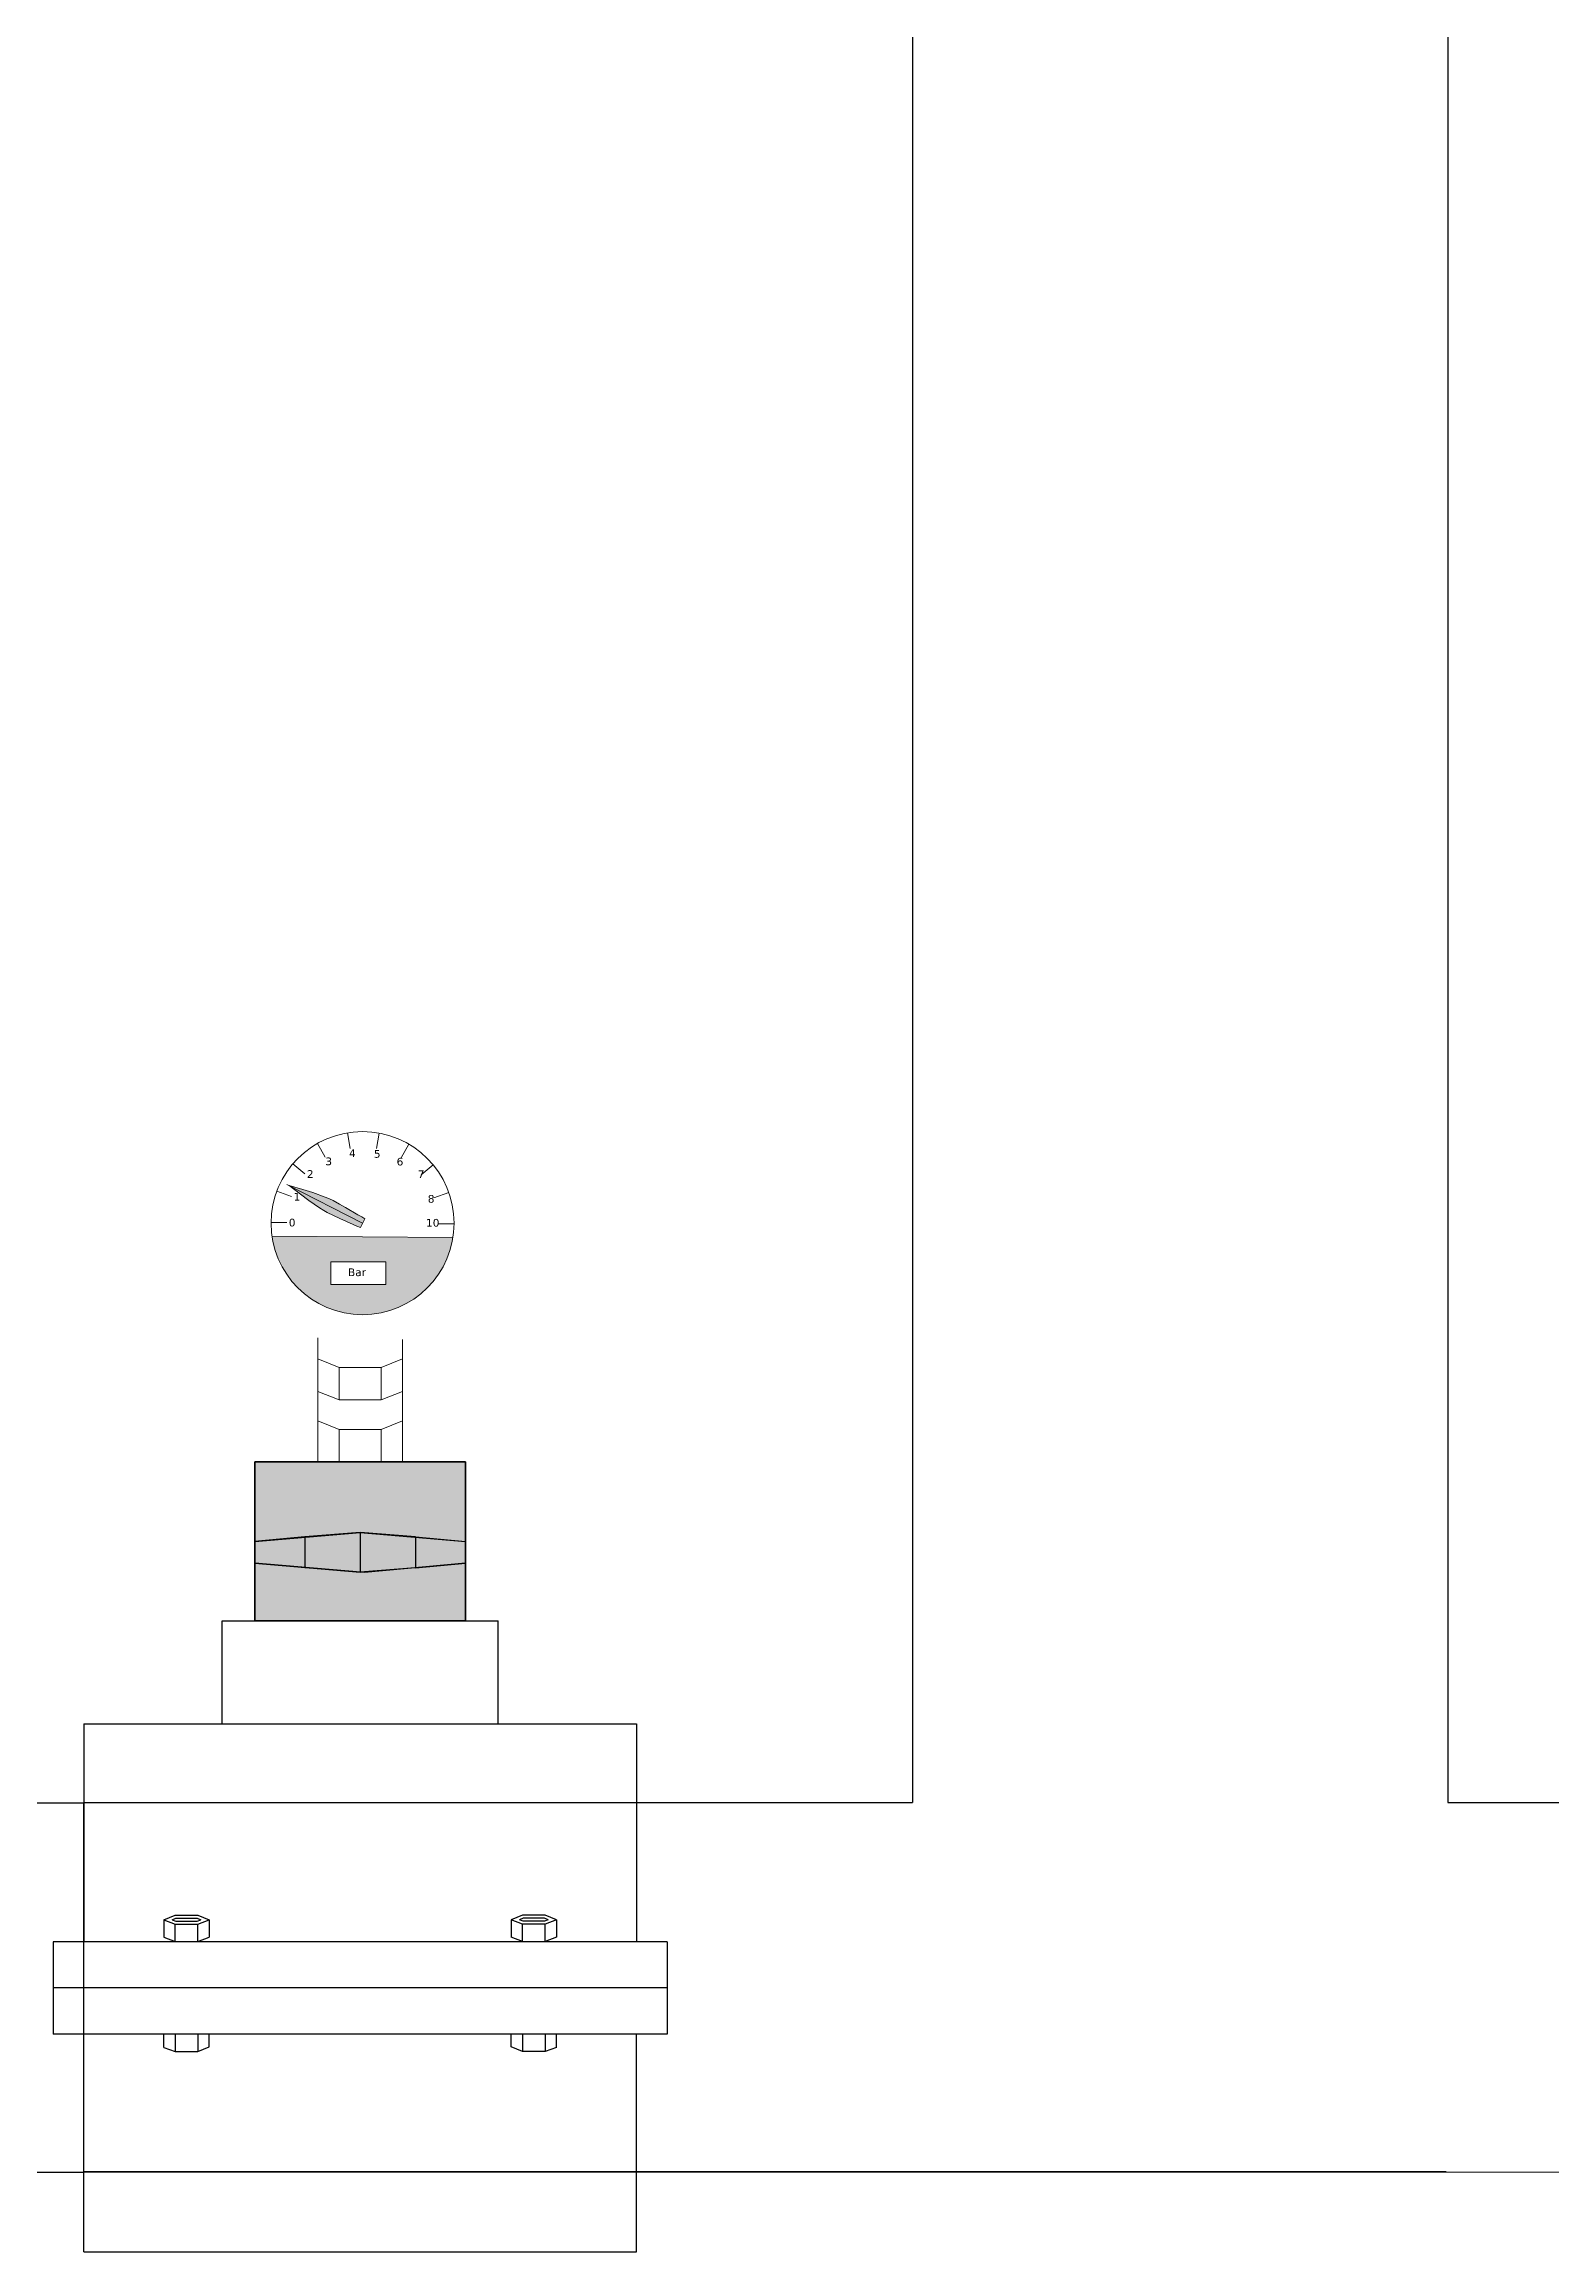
# Model space of a CAD drawing. Header units: millimetres. Extents: x 81856 to 91441, y 211852 to 275626.
# Drawn here: x 86356.9 to 86408.6, y 275070.4 to 275146 of the extents above; entities that cross this region are included whole.
import ezdxf

# ---------------------------------------------------------------- set-up
doc = ezdxf.new("R2010")
doc.units = ezdxf.units.MM
doc.header["$LTSCALE"] = 2
doc.styles.get("Standard").update_dxf_attribs({"font": 'txt.shx'})

msp = doc.modelspace()

# ---------------------------------------------------------------- hatches: boundary and pattern name
at = {"lineweight": 0}
h = msp.add_hatch(color=5, dxfattribs=at)
h.set_gradient(color1=(0, 0, 255), one_color=1, tint=1)
h.paths.add_polyline_path([(86365.339, 275106.887), (86365.728, 275106.588), (86366.02, 275106.365), (86366.389, 275106.116), (86366.528, 275106.03), (86366.644, 275105.957), (86366.869, 275105.855), (86367.083, 275105.757), (86367.533, 275105.552), (86367.664, 275105.488), (86367.784, 275105.442), (86367.861, 275105.594)])
h = msp.add_hatch(color=1, dxfattribs=at)
h.set_gradient(color1=(240, 15, 23), one_color=1, tint=1)
h.paths.add_polyline_path([(86366.856, 275106.37), (86366.729, 275106.422), (86366.578, 275106.484), (86366.16, 275106.639), (86365.809, 275106.746), (86365.339, 275106.887), (86367.861, 275105.594), (86367.939, 275105.746), (86367.832, 275105.815), (86367.703, 275105.884), (86367.274, 275106.13), (86367.07, 275106.247)])
h = msp.add_hatch(color=52, dxfattribs=at)
h.set_gradient(color1=(222, 219, 33), one_color=1, tint=1, name='INVCYLINDER')
h.paths.add_polyline_path([(86370.959, 275105.105), (86364.758, 275105.142, 0.859823)])
h.paths.add_polyline_path([(86368.658, 275104.264), (86368.658, 275103.49), (86366.776, 275103.49), (86366.776, 275104.264)], flags=16)
h.paths.add_polyline_path([(86367.295, 275104.109), (86368.014, 275104.109), (86368.014, 275103.708), (86367.295, 275103.708)], flags=8)
for color, points in [(252, [(86364.172, 275097.414), (86364.172, 275094.69), (86365.877, 275094.845), (86367.777, 275094.993), (86369.678, 275094.845), (86371.382, 275094.69), (86371.382, 275097.414)]), (251, [(86365.877, 275094.845), (86364.172, 275094.69), (86364.172, 275093.944), (86365.877, 275093.789)]), (251, [(86367.777, 275094.993), (86365.877, 275094.845), (86365.877, 275093.789), (86367.777, 275093.641)]), (251, [(86369.678, 275093.789), (86369.678, 275094.845), (86367.777, 275094.993), (86367.777, 275093.641)]), (251, [(86371.382, 275093.944), (86371.382, 275094.69), (86369.678, 275094.845), (86369.678, 275093.789)]), (252, [(86371.382, 275093.944), (86369.678, 275093.789), (86367.777, 275093.641), (86365.877, 275093.789), (86364.172, 275093.944), (86364.172, 275091.967), (86371.382, 275091.967)])]:
    msp.add_hatch(color=color).paths.add_polyline_path(points)

# ---------------------------------------------------------------- linework, layer by layer
for p, q in [((86366.312, 275108.32), (86366.583, 275107.852)), ((86367.338, 275108.686), (86367.432, 275108.153)), ((86368.428, 275108.678), (86368.334, 275108.145)), ((86369.448, 275108.299), (86369.178, 275107.83)), ((86365.473, 275107.626), (86365.887, 275107.278)), ((86370.278, 275107.593), (86369.863, 275107.245)), ((86364.922, 275106.687), (86365.43, 275106.502)), ((86367.861, 275105.594), (86365.268, 275106.923)), ((86370.816, 275106.646), (86370.307, 275106.461)), ((86364.725, 275105.615), (86365.266, 275105.615)), ((86367.784, 275105.442), (86367.939, 275105.746)), ((86370.998, 275105.572), (86370.456, 275105.572))]:
    msp.add_line(p, q, dxfattribs=at)
at = {"color": 0, "lineweight": 0}
for p, q in [((86366.329, 275097.705), (86366.329, 275101.67)), ((86369.225, 275101.608), (86369.225, 275097.705)), ((86367.053, 275100.652), (86366.329, 275100.944)), ((86367.053, 275099.538), (86367.053, 275100.652)), ((86368.501, 275100.652), (86367.053, 275100.652)), ((86369.225, 275100.944), (86368.501, 275100.652)), ((86368.501, 275099.538), (86368.501, 275100.652)), ((86367.053, 275099.538), (86366.329, 275099.829)), ((86369.225, 275099.829), (86368.501, 275099.538)), ((86368.501, 275099.538), (86367.053, 275099.538)), ((86367.053, 275098.528), (86366.329, 275098.82)), ((86366.329, 275098.82), (86366.329, 275097.414)), ((86368.501, 275098.528), (86367.053, 275098.528)), ((86367.053, 275097.414), (86367.053, 275098.528)), ((86369.225, 275098.82), (86368.501, 275098.528)), ((86368.501, 275097.414), (86368.501, 275098.528)), ((86369.225, 275098.82), (86369.225, 275097.414)), ((86364.172, 275097.414), (86371.382, 275097.414)), ((86364.172, 275097.414), (86371.382, 275097.414)), ((86368.501, 275097.414), (86367.053, 275097.414))]:
    msp.add_line(p, q, dxfattribs=at)
at = {"color": 0}
for p, q in [((86364.172, 275091.967), (86364.172, 275097.414)), ((86371.382, 275097.414), (86371.382, 275091.967)), ((86364.172, 275094.69), (86364.172, 275093.944)), ((86365.877, 275094.833), (86365.877, 275093.789)), ((86367.777, 275094.993), (86367.777, 275093.642)), ((86369.678, 275094.845), (86369.678, 275093.801)), ((86371.382, 275094.69), (86371.382, 275093.944)), ((86364.172, 275093.944), (86367.777, 275093.641)), ((86367.777, 275093.641), (86371.382, 275093.944)), ((86363.044, 275088.439), (86363.044, 275091.967)), ((86363.044, 275091.967), (86372.51, 275091.967)), ((86364.172, 275091.967), (86371.382, 275091.967)), ((86371.382, 275091.967), (86364.172, 275091.967)), ((86372.51, 275088.439), (86372.51, 275091.967)), ((86358.311, 275088.439), (86358.311, 275080.978)), ((86358.311, 275088.439), (86377.243, 275088.439)), ((86377.243, 275088.439), (86377.243, 275080.978)), ((86361.051, 275081.732), (86361.438, 275081.888)), ((86361.051, 275081.732), (86361.438, 275081.576)), ((86361.051, 275081.732), (86361.051, 275081.136)), ((86361.333, 275081.732), (86361.458, 275081.783)), ((86361.333, 275081.732), (86361.458, 275081.682)), ((86361.438, 275081.888), (86362.213, 275081.888)), ((86361.458, 275081.783), (86362.192, 275081.783)), ((86361.458, 275081.682), (86362.192, 275081.682)), ((86362.192, 275081.783), (86362.317, 275081.732)), ((86362.192, 275081.682), (86362.317, 275081.732)), ((86362.213, 275081.888), (86362.6, 275081.732)), ((86362.213, 275081.576), (86362.6, 275081.732)), ((86362.6, 275081.732), (86362.6, 275081.136)), ((86373.342, 275081.888), (86372.954, 275081.732)), ((86372.954, 275081.732), (86372.954, 275081.136)), ((86373.342, 275081.576), (86372.954, 275081.732)), ((86373.362, 275081.783), (86373.237, 275081.732)), ((86373.362, 275081.682), (86373.237, 275081.732)), ((86374.116, 275081.888), (86373.342, 275081.888)), ((86374.096, 275081.783), (86373.362, 275081.783)), ((86374.096, 275081.682), (86373.362, 275081.682)), ((86374.221, 275081.732), (86374.096, 275081.783)), ((86374.221, 275081.732), (86374.096, 275081.682)), ((86374.504, 275081.732), (86374.116, 275081.888)), ((86374.504, 275081.732), (86374.116, 275081.576)), ((86374.504, 275081.732), (86374.504, 275081.136)), ((86378.298, 275080.978), (86357.257, 275080.978)), ((86357.257, 275080.978), (86357.257, 275077.814)), ((86361.051, 275081.136), (86361.438, 275080.98)), ((86361.438, 275081.576), (86362.213, 275081.576)), ((86361.438, 275080.98), (86361.438, 275081.576)), ((86362.213, 275080.98), (86362.213, 275081.576)), ((86362.213, 275080.98), (86362.6, 275081.136)), ((86373.342, 275080.98), (86372.954, 275081.136)), ((86373.342, 275080.98), (86373.342, 275081.576)), ((86374.116, 275081.576), (86373.342, 275081.576)), ((86374.116, 275080.98), (86374.116, 275081.576)), ((86374.504, 275081.136), (86374.116, 275080.98)), ((86378.298, 275080.978), (86378.298, 275077.814)), ((86378.298, 275079.396), (86357.257, 275079.396)), ((86378.298, 275077.814), (86357.257, 275077.814)), ((86378.298, 275077.814), (86357.257, 275077.814)), ((86358.311, 275070.354), (86358.311, 275077.814)), ((86361.051, 275077.358), (86361.051, 275077.814)), ((86361.051, 275077.358), (86361.438, 275077.216)), ((86361.438, 275077.812), (86361.438, 275077.216)), ((86361.438, 275077.216), (86362.213, 275077.216)), ((86362.213, 275077.812), (86362.213, 275077.216)), ((86362.213, 275077.216), (86362.6, 275077.372)), ((86362.6, 275077.372), (86362.6, 275077.814)), ((86372.954, 275077.372), (86372.954, 275077.814)), ((86373.342, 275077.216), (86372.954, 275077.372)), ((86373.342, 275077.812), (86373.342, 275077.216)), ((86374.116, 275077.216), (86373.342, 275077.216)), ((86374.116, 275077.812), (86374.116, 275077.216)), ((86374.504, 275077.358), (86374.116, 275077.216)), ((86374.504, 275077.358), (86374.504, 275077.814)), ((86377.243, 275070.354), (86377.243, 275077.814)), ((86358.311, 275070.354), (86377.243, 275070.354))]:
    msp.add_line(p, q, dxfattribs=at)
at = {"color": 7}
for p, q in [((86365.877, 275094.845), (86364.172, 275094.69)), ((86367.777, 275094.993), (86365.877, 275094.845)), ((86365.877, 275094.845), (86365.877, 275093.789)), ((86369.678, 275094.845), (86367.777, 275094.993)), ((86367.777, 275094.993), (86367.777, 275093.641)), ((86369.678, 275094.845), (86369.678, 275093.789)), ((86369.678, 275094.845), (86371.382, 275094.69)), ((86365.877, 275093.789), (86364.172, 275093.944)), ((86367.777, 275093.641), (86365.877, 275093.789)), ((86369.678, 275093.789), (86367.777, 275093.641)), ((86369.678, 275093.789), (86371.382, 275093.944))]:
    msp.add_line(p, q, dxfattribs=at)
for p, q in [((86405.059, 275085.742), (86450.924, 275085.746)), ((86358.311, 275073.086), (86450.924, 275073.096))]:
    msp.add_line(p, q)
at = {"flags": 128}
for points in [[(86322.687, 275288.927), (86387.399, 275288.927, -0.414214), (86405.059, 275271.267), (86405.059, 275085.752)], [(86322.687, 275276.277), (86381.704, 275276.277, -0.414214), (86386.704, 275271.277), (86386.704, 275085.752)]]:
    msp.add_lwpolyline(points, format="xyb", dxfattribs=at)
at = {"lineweight": 0}
for points in [[(86367.784, 275105.442), (86367.664, 275105.488), (86367.533, 275105.552), (86367.083, 275105.757), (86366.869, 275105.855), (86366.644, 275105.957), (86366.528, 275106.03), (86366.389, 275106.116), (86366.02, 275106.365), (86365.728, 275106.588), (86365.339, 275106.887)], [(86367.94, 275105.745), (86367.832, 275105.815), (86367.703, 275105.884), (86367.274, 275106.13), (86367.07, 275106.247), (86366.856, 275106.37), (86366.729, 275106.422), (86366.578, 275106.484), (86366.16, 275106.639), (86365.809, 275106.746), (86365.339, 275106.887)], [(86364.758, 275105.142), (86370.959, 275105.105)]]:
    msp.add_lwpolyline(points, dxfattribs=at)
msp.add_lwpolyline([(86366.776, 275104.264), (86368.658, 275104.264), (86368.658, 275103.49), (86366.776, 275103.49)], close=True, dxfattribs=at)
at = {"color": 0}
for points in [[(86364.172, 275097.414), (86371.382, 275097.414), (86371.382, 275091.967), (86364.172, 275091.967)], [(86364.172, 275091.967), (86371.382, 275091.967), (86371.382, 275097.414), (86364.172, 275097.414)]]:
    msp.add_lwpolyline(points, close=True, dxfattribs=at)
for points in [[(86364.172, 275094.69), (86367.777, 275094.993), (86371.382, 275094.69), (86371.382, 275093.944), (86367.925, 275093.63), (86364.172, 275093.944)], [(86404.994, 275073.096), (86358.311, 275073.096), (86358.311, 275085.752), (86386.704, 275085.752)]]:
    msp.add_lwpolyline(points, dxfattribs=at)
msp.add_lwpolyline([(86358.311, 275085.724), (86351.884, 275085.724), (86351.884, 275073.086), (86358.311, 275073.086)], close=True)
at = {"color": 0, "lineweight": 0}
msp.add_circle((86367.861, 275105.594), 3.136, dxfattribs=at)
msp.add_circle((86367.861, 275105.594), 3.136, dxfattribs=at)

# ---------------------------------------------------------------- texts
at = {"lineweight": 0, "char_height": 0.26365, "attachment_point": 1}
for s, insert, width in [('{\\fVerdana|b0|i0|c0|p34;4}', (86367.395, 275108.118), 0.30013), ('{\\fVerdana|b0|i0|c0|p34;5}', (86368.246, 275108.098), 0.30013), ('{\\fVerdana|b0|i0|c0|p34;2}', (86365.952, 275107.408), 0.30013), ('{\\fVerdana|b0|i0|c0|p34;3}', (86366.584, 275107.842), 0.30013), ('{\\fVerdana|b0|i0|c0|p34;6}', (86369.027, 275107.833), 0.30013), ('{\\fVerdana|b0|i0|c0|p34;7}', (86369.752, 275107.402), 0.30013), ('{\\fVerdana|b0|i0|c0|p34;1}', (86365.495, 275106.631), 0.30013), ('{\\fVerdana|b0|i0|c0|p34;8}', (86370.095, 275106.558), 0.30013), ('{\\fVerdana|b0|i0|c0|p34;0}', (86365.331, 275105.745), 0.30013), ('{\\fVerdana|b0|i0|c0|p34;10}', (86370.034, 275105.738), 0.30013), ('{\\fVerdana|b0|i0|c0|p34;Bar}', (86367.361, 275104.043), 1.8824)]:
    msp.add_mtext(s, dxfattribs=dict(at, insert=insert, width=width))

doc.saveas('drawing.dxf')
